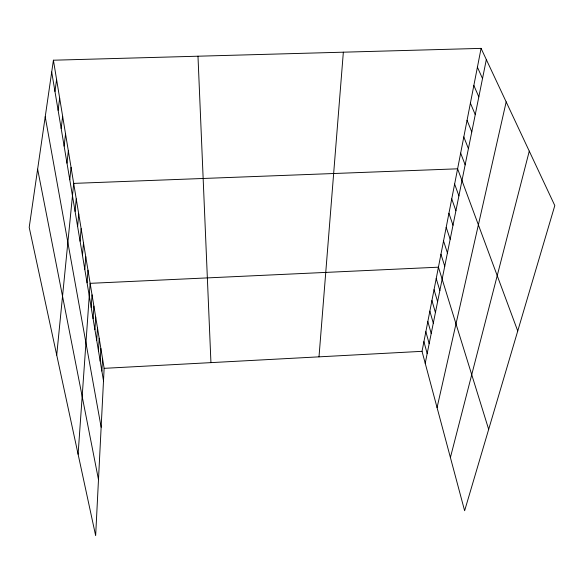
<?xml version="1.0" encoding="UTF-8"?>
<svg xmlns="http://www.w3.org/2000/svg" width="584" height="584" viewBox="0 0 584 584"><rect width="100%" height="100%" fill="white"/><g stroke="black" fill="none" stroke-linecap="round" stroke-linejoin="round"><path stroke-width="0.88" d="M53.414 60.21L104.135 368.343L95.645 535.623L29.2 227.38L53.414 60.21L481.077 48.377L554.8 205.575L464.623 510.744L422.028 351.334L481.077 48.377M101.864 371.066L102.528 358.547M100.185 361.065L100.879 348.531M98.47 350.838L99.192 338.289M96.718 340.363L97.462 327.807M94.915 329.646L95.696 317.083M93.075 318.674L93.893 306.096M91.192 307.432L92.038 294.854M78.095 454.221L90.14 283.335L438.431 267.187L488.669 429.364M87.06 282.795L87.987 270.224M84.797 269.312L85.768 256.756M82.468 255.449L83.49 242.907M319.003 356.846L343.348 52.188M80.074 241.177L81.139 228.658M77.614 226.497L78.73 214.007M75.073 211.371L76.249 198.918M56.721 355.057L73.694 183.391L457.608 168.812L517.738 330.997M69.773 179.741L71.058 167.382M66.992 163.184L68.343 150.891M64.13 146.102L65.539 133.882M61.174 128.473L62.649 116.34M58.115 110.274L59.67 98.229M54.962 91.462L56.59 79.526M425.218 363.284L486.333 59.568M437.066 407.61L506.175 101.886M450.403 457.535L529.272 151.139M104.135 368.343L422.028 351.334M477.413 67.211L482.515 78.526M473.85 85.454L478.822 96.878M470.405 103.142L475.245 114.661M467.061 120.304L471.777 131.904M463.813 136.948L468.412 148.628M460.666 153.11L465.149 164.849M454.629 184.062L458.9 195.903M451.739 198.888L455.907 210.766M448.935 213.299L453.001 225.22M446.198 227.322L450.176 239.265M443.541 240.966L447.424 252.938M440.949 254.252L444.745 266.231M436.211 278.568L439.854 290.562M434.043 289.679L437.613 301.68M431.926 300.541L435.43 312.542M429.861 311.155L433.299 323.149M427.831 321.536L431.211 333.522M425.853 331.683L429.167 343.669M423.918 341.618L427.174 353.583M37.631 169.17L98.484 479.625M45.216 116.793L101.149 427.233M51.699 72.022L103.507 380.834M197.983 56.21L210.941 362.627"/></g></svg>
